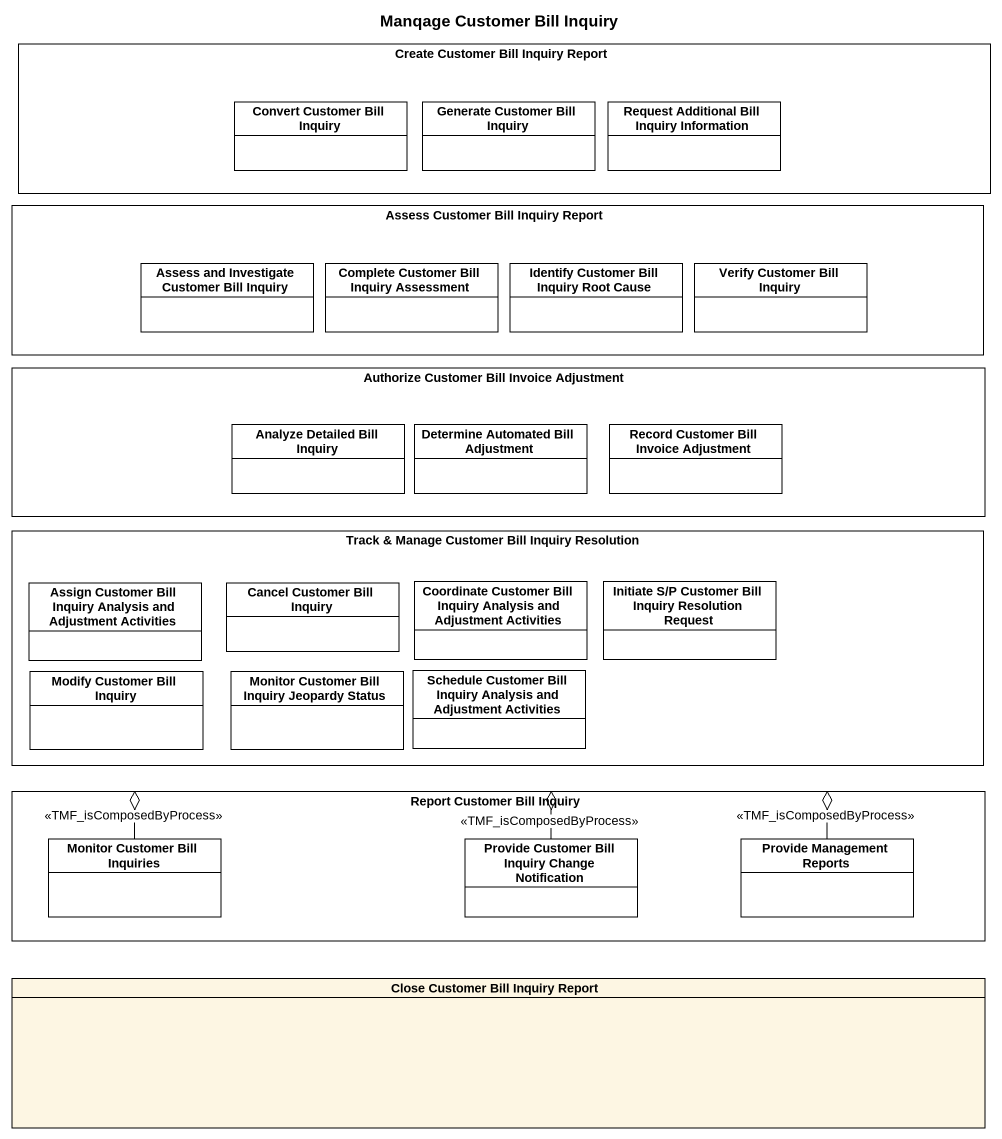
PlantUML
@startuml
title Manqage Customer Bill Inquiry
hide circle
hide empty members
rectangle "Create Customer Bill Inquiry Report" as Create_Customer_Bill {
  class "Convert Customer Bill Inquiry" as Convert_Customer_Bill #FFFFFF
  class "Generate Customer Bill Inquiry" as Generate_Customer_Bill #FFFFFF
  class "Request Additional Bill Inquiry Information" as Request_Additional_Bill #FFFFFF
}
rectangle "Assess Customer Bill Inquiry Report" as Assess_Customer_Bill {
  class "Assess and Investigate Customer Bill Inquiry" as Assess_and_Investigate #FFFFFF
  class "Complete Customer Bill Inquiry Assessment" as Complete_Customer_Bill #FFFFFF
  class "Identify Customer Bill Inquiry Root Cause" as Identify_Customer_Bill #FFFFFF
  class "Verify Customer Bill Inquiry" as Verify_Customer_Bill_Inquiry #FFFFFF
}
rectangle "Authorize Customer Bill Invoice Adjustment" as Authorize_Customer_Bill {
  class "Analyze Detailed Bill Inquiry" as Analyze_Detailed_Bill #FFFFFF
  class "Determine Automated Bill Adjustment" as Determine_Automated_Bill #FFFFFF
  class "Record Customer Bill Invoice Adjustment" as Record_Customer_Bill #FFFFFF
}
rectangle "Track & Manage Customer Bill Inquiry Resolution" as Track_Manage_Customer_Bill {
  class "Assign Customer Bill Inquiry Analysis and Adjustment Activities" as Assign_Customer_Bill #FFFFFF
  class "Cancel Customer Bill Inquiry" as Cancel_Customer_Bill_Inquiry #FFFFFF
  class "Coordinate Customer Bill Inquiry Analysis and Adjustment Activities" as Coordinate_Customer_Bill #FFFFFF
  class "Initiate S/P Customer Bill Inquiry Resolution Request" as Initiate_S_P_Customer_Bill #FFFFFF
  class "Modify Customer Bill Inquiry" as Modify_Customer_Bill_Inquiry #FFFFFF
  class "Monitor Customer Bill Inquiry Jeopardy Status" as Monitor_Customer_Bill #FFFFFF
  class "Schedule Customer Bill Inquiry Analysis and Adjustment Activities" as Schedule_Customer_Bill #FFFFFF
}
rectangle "Report Customer Bill Inquiry" as Report_Customer_Bill_Inquiry {
  class "Monitor Customer Bill Inquiries" as Monitor_Customer_Bill_2 #FFFFFF
  class "Provide Customer Bill Inquiry Change Notification" as Provide_Customer_Bill #FFFFFF
  class "Provide Management Reports" as Provide_Management_Reports #FFFFFF
}
class "Close Customer Bill Inquiry Report" as Close_Customer_Bill_Inquiry
Monitor_Customer_Bill_2 -right-o Report_Customer_Bill_Inquiry : <<TMF_isComposedByProcess>>
Provide_Customer_Bill -left-o Report_Customer_Bill_Inquiry : <<TMF_isComposedByProcess>>
Provide_Management_Reports -left-o Report_Customer_Bill_Inquiry : <<TMF_isComposedByProcess>>
@enduml
